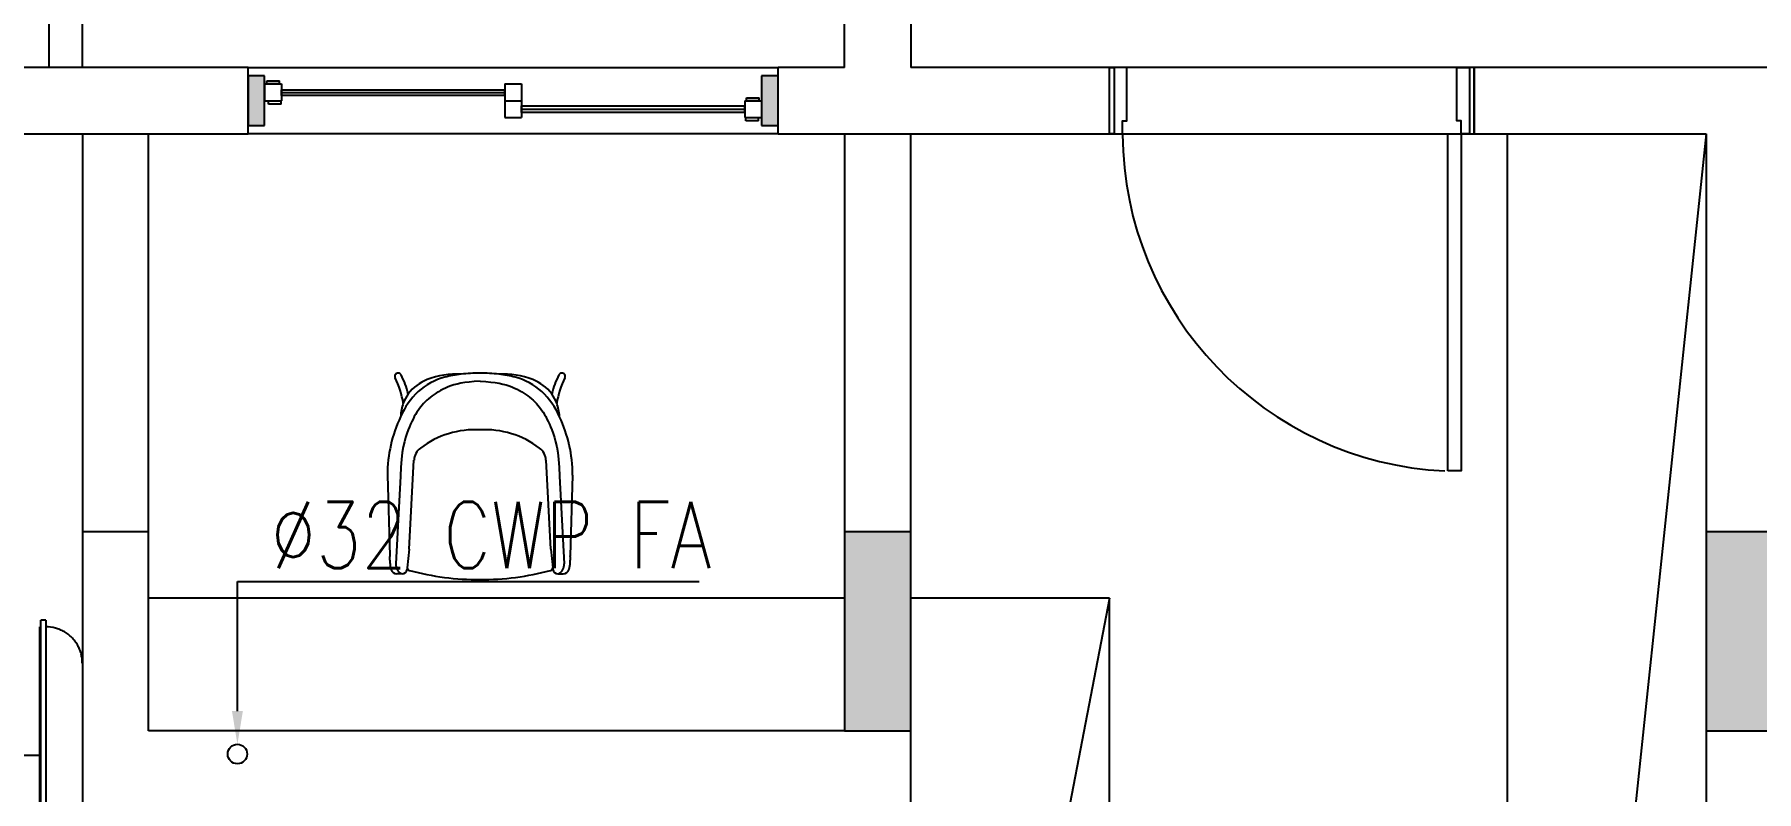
# Model space of a CAD drawing. Header units: metres. Extents: x -658 to -58, y -713 to -118.
# Drawn here: x -223.45 to -218.25, y -203.13 to -200.85 of the extents above; entities that cross this region are included whole.
import ezdxf
from ezdxf import colors
from ezdxf.entities.mleader import LeaderData, LeaderLine
from ezdxf.math import Vec2, Vec3

# ---------------------------------------------------------------- set-up
doc = ezdxf.new("R2010")
doc.units = ezdxf.units.M
doc.header["$LTSCALE"] = 100
for name, color, linetype in [('cw', 4, 'Continuous'), ('plan', 8, 'Continuous'), ('WATER TEXT', 3, 'Continuous')]:
    doc.layers.add(name, color=color, linetype=linetype)
doc.styles.add('02-GROUND-FOR WORK$0$MZ', font='romans.shx', dxfattribs={"width": 0.8})

# ---------------------------------------------------------------- blocks, each defined once
blk = doc.blocks.new('Furniture_Chairs-Stools-Benches_Offecct_Contour _1_ - Furniture_Chairs-Stools-Benches_Offecct_Contour _1_-5393658-الدور الاول')
for p, q in [((-0.2402, 0), (-0.254, 0.2646)), ((-0.2447, 0.2953), (-0.251, 0.2953)), ((-0.2351, 0.2953), (-0.251, 0.2953)), ((-0.2197, 0.2771), (-0.2202, 0.2819)), ((-0.2137, 0.2208), (-0.2197, 0.2771)), ((0.2137, 0.2208), (0.2197, 0.2771)), ((0.2197, 0.2771), (0.2202, 0.2819)), ((0.2351, 0.2953), (0.251, 0.2953)), ((0.2402, 0), (0.254, 0.2646)), ((0.2447, 0.2953), (0.251, 0.2953)), ((-0.2795, -0.0029), (-0.2724, 0.2407)), ((-0.2137, 0.2208), (-0.1992, -0.0474)), ((0.2137, 0.2208), (0.1992, -0.0474)), ((0.2795, -0.0029), (0.2724, 0.2407))]:
    blk.add_line(p, q)
for centre, radius, start, end in [((-0.0044, -0.4863), 0.7986, 89.6857, 105.1571), ((0.0044, -0.4863), 0.7986, 74.8429, 90.3143), ((-0.1314, 0.2486), 0.1413, 166.6605, 183.2311), ((-0.251, 0.277), 0.0183, 90, 166.6605), ((-0.2196, 0.2664), 0.0344, 123, 183), ((-0.2351, 0.2803), 0.015, 6.0957, 90), ((-0.2109, 0.276), 0.00888, 105.1571, 173.0244), ((0.2109, 0.276), 0.00888, 6.9756, 74.8429), ((0.2351, 0.2803), 0.015, 90, 173.9043), ((0.2196, 0.2664), 0.0344, 357, 57), ((0.251, 0.277), 0.0183, 13.3395, 90), ((0.1314, 0.2486), 0.1413, 356.7689, 13.3395), ((0.1365, -0.0013), 0.416, 180.2214, 205.2611), ((-0.1495, -0.0447), 0.0497, 183.0939, 232.9029), ((0.1495, -0.0447), 0.0497, 307.0971, 356.9061), ((-0.1365, -0.0013), 0.416, 334.7389, 359.7786), ((-0.0148, 0.1336), 0.2732, 232.9029, 273.0971), ((0.0148, 0.1336), 0.2732, 266.9029, 307.0971), ((-0.1121, -0.1744), 0.1277, 181.9868, 200.6056), ((-0.0224, -0.0842), 0.237, 203.514, 226.0492), ((0.0224, -0.0842), 0.237, 313.9508, 336.486), ((0.1121, -0.1744), 0.1277, 339.3944, 358.0132), ((-0.4783, -0.1829), 0.2493, 333.0186, 351.6161), ((-0.4362, -0.1969), 0.2255, 331.354, 346.965), ((-0.1121, -0.1744), 0.1277, 200.6056, 215.1099), ((-0.1119, -0.1682), 0.1315, 217.2589, 248.7411), ((-0.0531, -0.102), 0.2031, 228.8196, 254.7855), ((0.0531, -0.102), 0.2031, 285.2145, 311.1804), ((0.1119, -0.1682), 0.1315, 291.2589, 322.7411), ((0.1121, -0.1744), 0.1277, 324.8901, 339.3944), ((0.4362, -0.1969), 0.2255, 193.035, 208.646), ((0.4783, -0.1829), 0.2493, 188.3839, 206.9814), ((-0.2472, -0.3005), 0.00994, 153.179, 333.1913), ((-0.0702, -0.0609), 0.2466, 248.7411, 273.1751), ((-0.0071, 0.1037), 0.4138, 256.1144, 263.1446), ((-0.0071, 0.1037), 0.4138, 263.1446, 270.9889), ((0.0071, 0.1037), 0.4138, 269.0111, 276.8554), ((0.0702, -0.0609), 0.2466, 266.8249, 291.2589), ((0.0071, 0.1037), 0.4138, 276.8554, 283.8856), ((0.2472, -0.3005), 0.00994, 206.8087, 26.821)]:
    blk.add_arc(centre, radius, start, end)
for points in [[(0, -0.2862), (-0.0487, -0.2834), (-0.0997, -0.2712), (-0.1552, -0.2362), (-0.1872, -0.2015), (-0.2187, -0.1411), (-0.238, -0.0768), (-0.2402, 0)], [(0, -0.2862), (0.0487, -0.2834), (0.0997, -0.2712), (0.1552, -0.2362), (0.1872, -0.2015), (0.2187, -0.1411), (0.238, -0.0768), (0.2402, 0)]]:
    blk.add_open_spline(points, degree=3, knots=[0, 0, 0, 0, 0.188999, 0.376254, 0.581259, 0.787901, 1.028143, 1.028143, 1.028143, 1.028143])
blk = doc.blocks.new('TV - Flat Screen - 1270mm-V11-الدور الاول')
for p, q in [((-0.7376, -0.0515), (-0.7376, -0.0665)), ((-0.7376, -0.0515), (-0.7226, -0.0515)), ((-0.7226, -0.0515), (0.7147, -0.0515)), ((0.7147, -0.0515), (0.7297, -0.0515)), ((0.7297, -0.0665), (0.7297, -0.0515)), ((-0.7226, -0.0665), (-0.7376, -0.0665)), ((0.7147, -0.0665), (-0.7226, -0.0665)), ((-0.7176, -0.0665), (-0.7176, -0.0695)), ((0.7097, -0.0695), (-0.7176, -0.0695)), ((-0.3308, -0.1515), (-0.3308, -0.0695)), ((0.3229, -0.0695), (0.3229, -0.1515)), ((0.7097, -0.0695), (0.7097, -0.0665)), ((0.7297, -0.0665), (0.7147, -0.0665)), ((0.3229, -0.1515), (-0.3308, -0.1515))]:
    blk.add_line(p, q)
for points in [[(-0.6076, 0.0585), (-0.6125, 0.0585), (-0.6222, 0.0579), (-0.6361, 0.0551), (-0.6475, 0.0512), (-0.6563, 0.0473), (-0.6627, 0.0439), (-0.6687, 0.0401), (-0.6746, 0.0359), (-0.6802, 0.0313), (-0.6855, 0.0264), (-0.6903, 0.0211), (-0.6949, 0.0156), (-0.6992, 0.0097), (-0.7042, 0.0015), (-0.7095, -0.0092), (-0.7157, -0.0275), (-0.7176, -0.0419), (-0.7176, -0.0515)], [(0.5997, 0.0585), (0.6045, 0.0585), (0.6141, 0.0579), (0.6283, 0.0551), (0.6397, 0.0512), (0.6484, 0.0473), (0.6548, 0.0439), (0.6609, 0.0401), (0.6667, 0.0359), (0.6723, 0.0313), (0.6776, 0.0264), (0.6825, 0.0211), (0.6871, 0.0156), (0.6912, 0.0097), (0.6963, 0.0015), (0.7016, -0.0092), (0.7078, -0.0275), (0.7097, -0.0419), (0.7097, -0.0515)]]:
    blk.add_open_spline(points, degree=3, knots=[0, 0, 0, 0, 0.083333, 0.166667, 0.25, 0.291667, 0.333333, 0.375, 0.416667, 0.458333, 0.5, 0.541667, 0.583333, 0.625, 0.666667, 0.75, 0.833333, 1, 1, 1, 1])
blk = doc.blocks.new('*U103')
for points in [[(79, 1116), (79, 100), (39, 100), (39, 1116)], [(0, -100), (14, -100), (14, 100), (0, 100)], [(1100, -100), (1086, -100), (1086, 100), (1100, 100)]]:
    blk.add_lwpolyline(points, close=True)
at = {"ltscale": 0.25}
for points in [[(1100, 100), (0, 100)], [(0, -100), (1100, -100)]]:
    blk.add_lwpolyline(points, dxfattribs=at)
at = {"flags": 128}
for points in [[(14, -100), (14, 100), (14, 100), (39, 100), (39, 60), (52, 60), (52, -100)], [(1086, -100), (1086, 100), (1086, 100), (1061, 100), (1061, 60), (1048, 60), (1048, -100), (1086, -100)]]:
    blk.add_lwpolyline(points, close=True, dxfattribs=at)
at = {"ltscale": 0.25}
blk.add_arc((38, 94.6), 1023.1, 0.4032, 87.1892, dxfattribs=at)
blk = doc.blocks.new('Double_-_Sliding_Glass_door_17381 - 68_ x 80_-5615983-الدور الاول')
blk.add_hatch(color=256).paths.add_polyline_path([(-0.9136, 0.1012), (-0.8636, 0.1012), (-0.8636, 0.2512), (-0.9136, 0.2512)], flags=0)
at = {"extrusion": (0, 0, -1)}
blk.add_hatch(color=256, dxfattribs=at).paths.add_polyline_path([(-0.6364, 0.1012), (-0.6864, 0.1012), (-0.6864, 0.2512), (-0.6364, 0.2512)], flags=0)
for p, q in [((-0.8636, 0.2512), (-0.9136, 0.2512)), ((-0.9136, 0.2512), (-0.9136, 0.1012)), ((-0.8636, 0.1012), (-0.8636, 0.2512)), ((-0.8636, 0.227), (-0.8636, 0.1762)), ((-0.8636, 0.227), (-0.8128, 0.227)), ((-0.8565, 0.2361), (-0.8184, 0.2361)), ((-0.8565, 0.227), (-0.8565, 0.2361)), ((-0.8184, 0.227), (-0.8565, 0.227)), ((-0.8184, 0.227), (-0.8184, 0.2361)), ((-0.8128, 0.227), (-0.8128, 0.1762)), ((-0.8128, 0.2096), (-0.139, 0.2096)), ((-0.8128, 0.1926), (-0.8128, 0.2096)), ((-0.139, 0.227), (-0.139, 0.1762)), ((-0.139, 0.227), (-0.0882, 0.227)), ((-0.139, 0.1926), (-0.139, 0.2096)), ((-0.0882, 0.227), (-0.0882, 0.1762)), ((-0.8636, 0.1762), (-0.8128, 0.1762)), ((-0.8517, 0.1762), (-0.8136, 0.1762)), ((-0.8517, 0.1659), (-0.8517, 0.1762)), ((-0.8136, 0.1659), (-0.8517, 0.1659)), ((-0.8136, 0.1659), (-0.8136, 0.1762)), ((-0.8128, 0.2016), (-0.139, 0.2016)), ((-0.139, 0.1926), (-0.8128, 0.1926)), ((-0.139, 0.1762), (-0.139, 0.1254)), ((-0.139, 0.1762), (-0.0882, 0.1762)), ((-0.139, 0.1762), (-0.0882, 0.1762)), ((-0.0882, 0.1762), (-0.0882, 0.1254)), ((-0.0882, 0.1608), (0.5856, 0.1608)), ((-0.0882, 0.1409), (-0.0882, 0.1608)), ((0.5856, 0.1762), (0.5856, 0.1254)), ((0.5856, 0.1762), (0.6364, 0.1762)), ((0.5856, 0.1409), (0.5856, 0.1608)), ((0.5904, 0.1854), (0.6285, 0.1854)), ((0.5904, 0.1762), (0.5904, 0.1854)), ((0.6285, 0.1762), (0.5904, 0.1762)), ((0.6285, 0.1762), (0.6285, 0.1854)), ((0.6364, 0.1762), (0.6364, 0.1254)), ((-0.139, 0.1254), (-0.0882, 0.1254)), ((-0.0882, 0.1508), (0.5856, 0.1508)), ((0.5856, 0.1409), (-0.0882, 0.1409)), ((0.5856, 0.1254), (0.6364, 0.1254)), ((0.5888, 0.1254), (0.6269, 0.1254)), ((0.5888, 0.1157), (0.5888, 0.1254)), ((0.6269, 0.1157), (0.5888, 0.1157)), ((0.6269, 0.1157), (0.6269, 0.1254)), ((-0.9136, 0.1012), (-0.8636, 0.1012))]:
    blk.add_line(p, q)
for p, q in [((0.6864, 0.2512), (0.6364, 0.2512)), ((0.6364, 0.2512), (0.6364, 0.1012)), ((0.6864, 0.1012), (0.6864, 0.2512)), ((0.6364, 0.1012), (0.6864, 0.1012))]:
    blk.add_line(p, q, dxfattribs=at)
blk = doc.blocks.new('RWEFRWEFRWE')
h = blk.add_hatch(color=256)
h.dxf.hatch_style = 1
h.paths.add_polyline_path([(-221.0055, -185.0532), (-220.8055, -185.0532), (-220.8055, -184.4532), (-221.0055, -184.4532)])
h = blk.add_hatch(color=256)
h.dxf.hatch_style = 1
h.paths.add_polyline_path([(-218.4055, -185.0532), (-218.2055, -185.0532), (-218.2055, -184.4532), (-218.4055, -184.4532)])
for points in [[(-221.0055, -185.0532), (-220.8055, -185.0532), (-220.8055, -184.4532), (-221.0055, -184.4532)], [(-218.4055, -185.0532), (-218.2055, -185.0532), (-218.2055, -184.4532), (-218.4055, -184.4532)]]:
    blk.add_lwpolyline(points, close=True)
blk = doc.blocks.new('A$Cb06f5615')
at = {"layer": 'plan'}
for p, q in [((-35.2035, 10.3095), (-35.2035, 14.7095)), ((-35.1035, 10.3095), (-35.1035, 14.7095)), ((-32.8035, 10.3095), (-32.8035, 10.5095)), ((-32.6035, 10.5095), (-32.6035, 10.3095)), ((-34.6035, 10.3095), (-36.2035, 10.3095)), ((-34.6035, 10.3095), (-33.0035, 10.3095)), ((-34.6035, 10.1095), (-34.6035, 10.3095)), ((-32.8035, 10.3095), (-33.0035, 10.3095)), ((-33.0035, 10.1095), (-33.0035, 10.3095)), ((-32.0035, 10.3095), (-32.6035, 10.3095)), ((-32.0035, 10.1095), (-32.0035, 10.3095)), ((-30.0035, 10.3095), (-30.9035, 10.3095)), ((-30.9035, 10.3095), (-30.9035, 10.1095)), ((-36.2035, 10.1095), (-34.6035, 10.1095)), ((-33.0035, 10.1095), (-34.6035, 10.1095)), ((-33.0035, 10.1095), (-32.0035, 10.1095)), ((-30.9035, 10.1095), (-30.2035, 10.1095)), ((-30.8035, 10.1095), (-30.8035, 4.4095)), ((-30.2035, 10.1095), (-30.8035, 4.4095)), ((-30.2035, 10.1095), (-30.2035, 3.8095)), ((-35.1035, 8.9095), (-35.1035, 3.8095)), ((-34.9035, 8.9095), (-35.1035, 8.9095)), ((-34.9035, 8.3095), (-34.9035, 8.9095)), ((-32.6035, 8.9095), (-32.8035, 8.9095)), ((-32.8035, 8.9095), (-32.8035, 8.3095)), ((-32.6035, 5.4095), (-32.6035, 8.9095)), ((-32.8035, 8.7095), (-34.9035, 8.7095)), ((-32.0035, 8.7095), (-32.6035, 8.7095)), ((-32.0035, 8.7095), (-32.6035, 5.6095)), ((-32.0035, 5.6095), (-32.0035, 8.7095)), ((-32.8035, 8.3095), (-34.9035, 8.3095))]:
    blk.add_line(p, q, dxfattribs=at)
at = {"layer": 'plan', "ltscale": 0.5}
for p, q in [((-35.1035, 10.1095), (-35.1035, 8.9095)), ((-34.9035, 8.9095), (-34.9035, 10.1095)), ((-32.8035, 10.1095), (-32.8035, 8.9095)), ((-32.6035, 8.9095), (-32.6035, 10.1095))]:
    blk.add_line(p, q, dxfattribs=at)
at = {"layer": 'plan'}
for name, p in [('RWEFRWEFRWE', (188.202, 193.3627)), ('Double_-_Sliding_Glass_door_17381 - 68_ x 80_-5615983-الدور الاول', (-33.6899, 10.0333))]:
    blk.add_blockref(name, p, dxfattribs=at)
at = {"layer": 'plan', "xscale": 0.001, "yscale": 0.001, "zscale": 0.001, "rotation": 180}
blk.add_blockref('*U103', (-30.9035, 10.2095), dxfattribs=at)
at = {"layer": 'plan'}
for name, p, rotation in [('Furniture_Chairs-Stools-Benches_Offecct_Contour _1_ - Furniture_Chairs-Stools-Benches_Offecct_Contour _1_-5393658-الدور الاول', (-33.9035, 9.0778), 180), ('TV - Flat Screen - 1270mm-V11-الدور الاول', (-35.1621, 7.9055), 270)]:
    blk.add_blockref(name, p, dxfattribs=dict(at, rotation=rotation))

msp = doc.modelspace()

# ---------------------------------------------------------------- linework, layer by layer
at = {"layer": 'cw', "linetype": 'Continuous'}
msp.add_circle((-222.8376, -203.0165), 0.0294, dxfattribs=at)

# ---------------------------------------------------------------- block references
at = {"layer": 'plan'}
msp.add_blockref('A$Cb06f5615', (-188.202, -211.2557), dxfattribs=at)

# ---------------------------------------------------------------- leaders
at = {"layer": 'WATER TEXT', "color": 3}
ml = msp.add_multileader_mtext('Standard', dxfattribs=at)
ml.set_content('∅32 CWP FA', color=3, style='02-GROUND-FOR WORK$0$MZ')
ml.set_leader_properties(color=1)
ml.build(insert=Vec2(0, 0))
ml.multileader.update_dxf_attribs({"text_left_attachment_type": 6, "text_right_attachment_type": 6, "dogleg_length": 100, "arrow_head_size": 0.1})
ctx = ml.context
ctx.base_point, ctx.char_height, ctx.arrow_head_size, ctx.landing_gap_size, ctx.plane_origin = Vec3(-222.7376, -202.4956), 0.2, 0.1, 0.00009, Vec3(-222.678, -203.2421)
ctx.left_attachment, ctx.right_attachment = 6, 6
notes = []
notes.append((ctx, [(0, (1, 1, 0), (-222.8376, -202.4956), (1, 0), 0.1, [(0, [(-222.8376, -202.9871)], 0, [])])]))
ctx.mtext.insert, ctx.mtext.flow_direction = Vec3(-222.7375, -202.2556), 5
for ctx, leaders in notes:
    for number, flags, end, landing, length, lines in leaders:
        leader = LeaderData()
        leader.index, (leader.has_last_leader_line, leader.has_dogleg_vector, leader.attachment_direction) = number, flags
        leader.last_leader_point, leader.dogleg_vector, leader.dogleg_length = Vec3(end), Vec3(landing), length
        for number, points, colour, breaks in lines:
            line = LeaderLine()
            line.index, line.vertices, line.color, line.breaks = number, Vec3.list(points), colors.encode_raw_color(colour), breaks
            leader.lines.append(line)
        ctx.leaders.append(leader)

doc.saveas('drawing.dxf')
